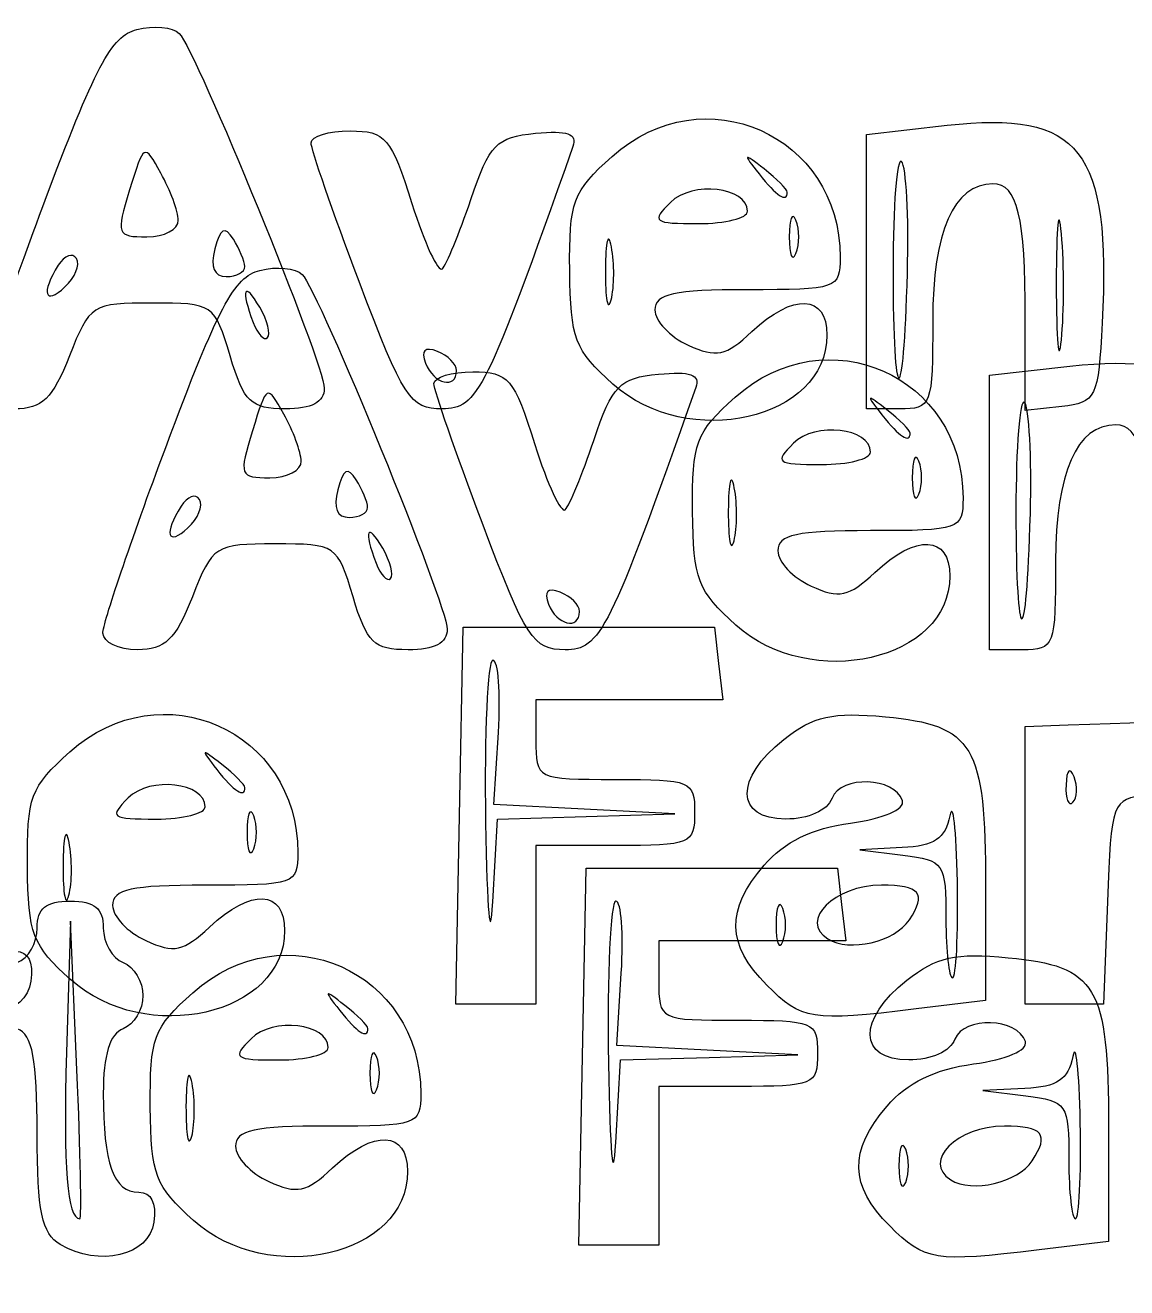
# Model space of a CAD drawing. Extents: x 0.12 to 3.39, y 0.54 to 2.4.
# Drawn here: x 2.194 to 2.4716, y 0.554 to 0.872 of the extents above; entities that cross this region are included whole.
import ezdxf

# ---------------------------------------------------------------- set-up
doc = ezdxf.new("R2010")
doc.units = 0
doc.layers.get('0').update_dxf_attribs({"linetype": 'CONTINUOUS'})

msp = doc.modelspace()

# ---------------------------------------------------------------- linework, layer by layer
at = {"color": 7}
for p, q in [((2.40601, 0.844504), (2.426294, 0.846798)), ((2.40601, 0.809934), (2.40601, 0.844504)), ((2.38601, 0.829957), (2.38601, 0.829957)), ((2.37601, 0.82514), (2.37601, 0.82514)), ((2.232559, 0.822865), (2.232559, 0.822865)), ((2.388217, 0.822865), (2.388217, 0.822865)), ((2.455122, 0.819444), (2.455122, 0.819444)), ((2.3417, 0.816159), (2.341701, 0.816159)), ((2.20691, 0.813221), (2.20691, 0.813221)), ((2.249292, 0.811198), (2.249292, 0.811198)), ((2.40601, 0.775365), (2.40601, 0.809934)), ((2.40601, 0.809934), (2.40601, 0.809934)), ((2.416304, 0.809682), (2.416304, 0.809682)), ((2.278128, 0.807413), (2.278128, 0.807413)), ((2.253084, 0.800948), (2.253084, 0.800948)), ((2.44601, 0.774922), (2.44601, 0.798204)), ((2.436986, 0.783824), (2.45727, 0.786118)), ((2.302677, 0.785008), (2.302677, 0.785008)), ((2.436986, 0.749254), (2.436986, 0.783824)), ((2.342081, 0.781593), (2.342081, 0.781593)), ((2.414343, 0.775365), (2.40601, 0.775365)), ((2.455177, 0.775977), (2.44601, 0.774922)), ((2.416986, 0.769277), (2.416986, 0.769277)), ((2.406986, 0.76446), (2.406986, 0.76446)), ((2.263535, 0.762185), (2.263535, 0.762185)), ((2.419194, 0.762185), (2.419194, 0.762185)), ((2.372676, 0.755479), (2.372677, 0.755479)), ((2.237887, 0.752541), (2.237887, 0.752541)), ((2.280269, 0.750518), (2.280269, 0.750518)), ((2.436986, 0.714685), (2.436986, 0.749254)), ((2.436986, 0.749254), (2.436986, 0.749254)), ((2.44728, 0.749002), (2.44728, 0.749002)), ((2.309104, 0.746733), (2.309104, 0.746733)), ((2.28406, 0.740268), (2.28406, 0.740268)), ((2.333653, 0.724328), (2.333653, 0.724328)), ((2.213551, 0.718851), (2.213551, 0.718851)), ((2.303419, 0.672865), (2.304343, 0.720365)), ((2.304343, 0.720365), (2.33601, 0.720365)), ((2.33601, 0.720365), (2.367676, 0.720365)), ((2.367676, 0.720365), (2.368731, 0.711198)), ((2.373057, 0.720913), (2.373057, 0.720913)), ((2.44532, 0.714685), (2.436986, 0.714685)), ((2.368731, 0.711198), (2.369785, 0.702031)), ((2.34623, 0.702031), (2.322676, 0.702031)), ((2.322676, 0.702031), (2.322676, 0.692031)), ((2.369785, 0.702031), (2.34623, 0.702031)), ((2.312078, 0.675684), (2.313211, 0.693863)), ((2.44601, 0.695365), (2.456843, 0.69574)), ((2.44601, 0.660365), (2.44601, 0.695365)), ((2.458287, 0.682657), (2.458287, 0.682657)), ((2.249343, 0.679957), (2.249343, 0.679957)), ((2.239343, 0.67514), (2.239343, 0.67514)), ((2.334877, 0.674511), (2.312078, 0.675684)), ((2.357677, 0.673338), (2.334877, 0.674511)), ((2.251551, 0.672865), (2.251551, 0.672865)), ((2.302493, 0.625365), (2.303417, 0.672865)), ((2.303417, 0.672865), (2.303419, 0.672865)), ((2.311811, 0.651199), (2.312995, 0.672032)), ((2.312995, 0.672032), (2.335336, 0.672686)), ((2.335336, 0.672685), (2.357677, 0.673338)), ((2.335336, 0.672686), (2.335336, 0.672685)), ((2.205033, 0.666159), (2.205034, 0.666159)), ((2.342676, 0.665365), (2.322676, 0.665365)), ((2.322676, 0.665365), (2.322676, 0.645365)), ((2.414945, 0.664831), (2.404343, 0.664298)), ((2.404343, 0.664298), (2.415176, 0.662954)), ((2.334395, 0.612185), (2.335319, 0.659685)), ((2.335319, 0.659685), (2.366986, 0.659685)), ((2.366986, 0.659685), (2.398653, 0.659685)), ((2.398653, 0.659685), (2.399707, 0.650518)), ((2.44601, 0.625365), (2.44601, 0.660365)), ((2.44601, 0.660365), (2.44601, 0.660365)), ((2.428889, 0.656198), (2.428889, 0.656198)), ((2.43601, 0.655192), (2.43601, 0.626293)), ((2.384884, 0.649531), (2.384884, 0.649531)), ((2.399707, 0.650518), (2.400761, 0.641351)), ((2.466703, 0.651199), (2.46573, 0.625365)), ((2.205368, 0.646351), (2.204382, 0.613255)), ((2.20701, 0.608845), (2.205368, 0.646351)), ((2.416792, 0.646647), (2.416792, 0.646647)), ((2.322676, 0.645365), (2.322676, 0.625365)), ((2.377207, 0.641351), (2.353652, 0.641351)), ((2.353652, 0.641351), (2.353652, 0.631351)), ((2.400761, 0.641351), (2.377207, 0.641351)), ((2.343054, 0.615004), (2.344187, 0.633183)), ((2.205414, 0.631593), (2.205414, 0.631593)), ((2.380858, 0.630213), (2.380858, 0.630213)), ((2.312584, 0.625365), (2.302493, 0.625365)), ((2.322676, 0.625365), (2.312584, 0.625365)), ((2.43601, 0.626293), (2.41851, 0.624191)), ((2.45587, 0.625365), (2.44601, 0.625365)), ((2.46573, 0.625365), (2.45587, 0.625365)), ((2.280319, 0.619277), (2.280319, 0.619277)), ((2.270319, 0.61446), (2.270319, 0.61446)), ((2.365854, 0.613831), (2.343054, 0.615004)), ((2.388653, 0.612658), (2.365854, 0.613831)), ((2.282527, 0.612185), (2.282527, 0.612185)), ((2.333469, 0.564685), (2.334393, 0.612185)), ((2.334393, 0.612185), (2.334395, 0.612185)), ((2.342788, 0.590519), (2.343971, 0.611352)), ((2.343971, 0.611352), (2.366312, 0.612006)), ((2.366312, 0.612005), (2.388653, 0.612658)), ((2.366312, 0.612006), (2.366312, 0.612005)), ((2.20701, 0.608845), (2.20701, 0.608845)), ((2.23601, 0.605479), (2.23601, 0.605479)), ((2.373652, 0.604685), (2.353652, 0.604685)), ((2.353652, 0.604685), (2.353652, 0.584685)), ((2.445921, 0.604151), (2.435319, 0.603618)), ((2.435319, 0.603618), (2.446153, 0.602274)), ((2.459865, 0.595518), (2.459865, 0.595518)), ((2.466986, 0.594512), (2.466986, 0.565613)), ((2.41586, 0.588851), (2.41586, 0.588851)), ((2.447768, 0.585967), (2.447768, 0.585967)), ((2.353652, 0.584685), (2.353652, 0.564685)), ((2.23639, 0.570913), (2.23639, 0.570913)), ((2.411835, 0.569533), (2.411835, 0.569533)), ((2.20282, 0.564873), (2.20282, 0.564873)), ((2.34356, 0.564685), (2.333469, 0.564685)), ((2.353652, 0.564685), (2.34356, 0.564685)), ((2.466986, 0.565613), (2.449486, 0.563511))]:
    msp.add_line(p, q, dxfattribs=at)
for points in [[(2.222088, 0.87093), (2.226347, 0.872), (2.231156, 0.871552), (2.232776, 0.869933)], [(2.198408, 0.826341), (2.211576, 0.861578), (2.215688, 0.869322), (2.222088, 0.87093)], [(2.232776, 0.869933), (2.237037, 0.865671), (2.269343, 0.786709), (2.269343, 0.780555)], [(2.341896, 0.838966), (2.364957, 0.859583), (2.399343, 0.844365), (2.399343, 0.813541)], [(2.426294, 0.846798), (2.459855, 0.850596), (2.467641, 0.840682), (2.465379, 0.797031)], [(2.26601, 0.842413), (2.26601, 0.844037), (2.270433, 0.845365), (2.27584, 0.845365)], [(2.27584, 0.845365), (2.284829, 0.845365), (2.286162, 0.843801), (2.291436, 0.827072)], [(2.306277, 0.828101), (2.310977, 0.842022), (2.312727, 0.843814), (2.322561, 0.844776)], [(2.322561, 0.844776), (2.330577, 0.845561), (2.333152, 0.844653), (2.332016, 0.841443)], [(2.228175, 0.834718), (2.223945, 0.84234), (2.223879, 0.842306), (2.220272, 0.830551)], [(2.278128, 0.807413), (2.271463, 0.82504), (2.26601, 0.84079), (2.26601, 0.842413)], [(2.332016, 0.841443), (2.31014, 0.779665), (2.307994, 0.775365), (2.299053, 0.775365)], [(2.380176, 0.83579), (2.37489, 0.839936), (2.374772, 0.839818), (2.378918, 0.834531)], [(2.331195, 0.810194), (2.331026, 0.827591), (2.331949, 0.830072), (2.341896, 0.838966)], [(2.414832, 0.837655), (2.413646, 0.83884), (2.412677, 0.82656), (2.412677, 0.810365)], [(2.416304, 0.809682), (2.416679, 0.823882), (2.416017, 0.836469), (2.414832, 0.837655)], [(2.232559, 0.822865), (2.232492, 0.825156), (2.230521, 0.83049), (2.228175, 0.834718)], [(2.378918, 0.834531), (2.383272, 0.828979), (2.38601, 0.827213), (2.38601, 0.829957)], [(2.38601, 0.829957), (2.38601, 0.830649), (2.383385, 0.833274), (2.380176, 0.83579)], [(2.220272, 0.830551), (2.216802, 0.819245), (2.217004, 0.818698), (2.224655, 0.818698)], [(2.37601, 0.82514), (2.37601, 0.831252), (2.362072, 0.832855), (2.35659, 0.827374)], [(2.437837, 0.832032), (2.427987, 0.832032), (2.422677, 0.819972), (2.422677, 0.797603)], [(2.44601, 0.798204), (2.44601, 0.823897), (2.444045, 0.832032), (2.437837, 0.832032)], [(2.291436, 0.827072), (2.294607, 0.817011), (2.298059, 0.809617), (2.299106, 0.810641)], [(2.299106, 0.810641), (2.300153, 0.811665), (2.30338, 0.819522), (2.306277, 0.828101)], [(2.35659, 0.827374), (2.351689, 0.822473), (2.352271, 0.822031), (2.363629, 0.822031)], [(2.455122, 0.819444), (2.454417, 0.827284), (2.453832, 0.821699), (2.453819, 0.807032)], [(2.182575, 0.779531), (2.182519, 0.781823), (2.189644, 0.802888), (2.198408, 0.826341)], [(2.363629, 0.822031), (2.370438, 0.822031), (2.37601, 0.82343), (2.37601, 0.82514)], [(2.388217, 0.822865), (2.387293, 0.825156), (2.386536, 0.823281), (2.386536, 0.818698)], [(2.224655, 0.818698), (2.229067, 0.818698), (2.232624, 0.820573), (2.232559, 0.822865)], [(2.246422, 0.818147), (2.244278, 0.821529), (2.243166, 0.820929), (2.241785, 0.815647)], [(2.388217, 0.814531), (2.389142, 0.816823), (2.389142, 0.820573), (2.388217, 0.822865)], [(2.249292, 0.811198), (2.24927, 0.812573), (2.247972, 0.8157), (2.246422, 0.818147)], [(2.341701, 0.816159), (2.340903, 0.820306), (2.340221, 0.817698), (2.340184, 0.810365)], [(2.386536, 0.818698), (2.386536, 0.814115), (2.387293, 0.81224), (2.388217, 0.814531)], [(2.4551, 0.792777), (2.455816, 0.799604), (2.455826, 0.811604), (2.455122, 0.819444)], [(2.20691, 0.813221), (2.205957, 0.814791), (2.203887, 0.814042), (2.202311, 0.811554)], [(2.241785, 0.815647), (2.240579, 0.811037), (2.241546, 0.808698), (2.244655, 0.808698)], [(2.341633, 0.802826), (2.342468, 0.806013), (2.342498, 0.812013), (2.3417, 0.816159)], [(2.202311, 0.811554), (2.197854, 0.80452), (2.19884, 0.801304), (2.203994, 0.806067)], [(2.203994, 0.806067), (2.206551, 0.808431), (2.207864, 0.81165), (2.20691, 0.813221)], [(2.244655, 0.808698), (2.247234, 0.808698), (2.24932, 0.809823), (2.249292, 0.811198)], [(2.253064, 0.81025), (2.257323, 0.81132), (2.262133, 0.810872), (2.263752, 0.809253)], [(2.399343, 0.813541), (2.399343, 0.80564), (2.398558, 0.805365), (2.37601, 0.805365)], [(2.229385, 0.765661), (2.242552, 0.800898), (2.246665, 0.808642), (2.253064, 0.81025)], [(2.263752, 0.809253), (2.268013, 0.804991), (2.30032, 0.726029), (2.30032, 0.719875)], [(2.342081, 0.781593), (2.332461, 0.790188), (2.331361, 0.79308), (2.331195, 0.810194)], [(2.340184, 0.810365), (2.34015, 0.803031), (2.340799, 0.799639), (2.341633, 0.802826)], [(2.412677, 0.810365), (2.412677, 0.774436), (2.415357, 0.773931), (2.416304, 0.809682)], [(2.253084, 0.800948), (2.249154, 0.807705), (2.248205, 0.805543), (2.251422, 0.79716)], [(2.299053, 0.775365), (2.290983, 0.775365), (2.289231, 0.778048), (2.278128, 0.807413)], [(2.37601, 0.805365), (2.357345, 0.805365), (2.352677, 0.80435), (2.352677, 0.800293)], [(2.377091, 0.794815), (2.387533, 0.804625), (2.39601, 0.804233), (2.39601, 0.79394)], [(2.453819, 0.807032), (2.453808, 0.792365), (2.454384, 0.785951), (2.4551, 0.792777)], [(2.225988, 0.802031), (2.210844, 0.802031), (2.210191, 0.801614), (2.205117, 0.788698)], [(2.245616, 0.788698), (2.241694, 0.801791), (2.241339, 0.802031), (2.225988, 0.802031)], [(2.255061, 0.793304), (2.255918, 0.794162), (2.255027, 0.797602), (2.253084, 0.800948)], [(2.352677, 0.800293), (2.352677, 0.797504), (2.356442, 0.793506), (2.361043, 0.79141)], [(2.372872, 0.778286), (2.395933, 0.798903), (2.43032, 0.783685), (2.43032, 0.752861)], [(2.251422, 0.79716), (2.252565, 0.794181), (2.254202, 0.792446), (2.255061, 0.793304)], [(2.422677, 0.797603), (2.422677, 0.776105), (2.4224, 0.775365), (2.414343, 0.775365)], [(2.465379, 0.797031), (2.464393, 0.777988), (2.463905, 0.776981), (2.455177, 0.775977)], [(2.39601, 0.79394), (2.39601, 0.772654), (2.361045, 0.764649), (2.342081, 0.781593)], [(2.361043, 0.79141), (2.368164, 0.788165), (2.370553, 0.788672), (2.377091, 0.794815)], [(2.297846, 0.789838), (2.294618, 0.791077), (2.293631, 0.790089), (2.29487, 0.786862)], [(2.302677, 0.785008), (2.302677, 0.786645), (2.300503, 0.788819), (2.297846, 0.789838)], [(2.45727, 0.786118), (2.490831, 0.789916), (2.498617, 0.780002), (2.496356, 0.736351)], [(2.205117, 0.788698), (2.200892, 0.77794), (2.198218, 0.775365), (2.191278, 0.775365)], [(2.259477, 0.775365), (2.250855, 0.775365), (2.249108, 0.777045), (2.245616, 0.788698)], [(2.29487, 0.786862), (2.296893, 0.781589), (2.302677, 0.780216), (2.302677, 0.785008)], [(2.296986, 0.781733), (2.296986, 0.783357), (2.30141, 0.784685), (2.306816, 0.784685)], [(2.306816, 0.784685), (2.315805, 0.784685), (2.317139, 0.783121), (2.322412, 0.766392)], [(2.337253, 0.767421), (2.341954, 0.781342), (2.343703, 0.783134), (2.353537, 0.784096)], [(2.353537, 0.784096), (2.361553, 0.784881), (2.364129, 0.783973), (2.362992, 0.780763)], [(2.259151, 0.774038), (2.254921, 0.78166), (2.254856, 0.781626), (2.251248, 0.769871)], [(2.269343, 0.780555), (2.269343, 0.777026), (2.266185, 0.775365), (2.259477, 0.775365)], [(2.309104, 0.746733), (2.302439, 0.76436), (2.296986, 0.78011), (2.296986, 0.781733)], [(2.362992, 0.780763), (2.341116, 0.718985), (2.338971, 0.714685), (2.330029, 0.714685)], [(2.411153, 0.77511), (2.405866, 0.779256), (2.405748, 0.779138), (2.409894, 0.773851)], [(2.362171, 0.749514), (2.362002, 0.766911), (2.362925, 0.769392), (2.372872, 0.778286)], [(2.445808, 0.776975), (2.444623, 0.77816), (2.443653, 0.76588), (2.443653, 0.749685)], [(2.44728, 0.749002), (2.447655, 0.763202), (2.446993, 0.775789), (2.445808, 0.776975)], [(2.263535, 0.762185), (2.263468, 0.764476), (2.261497, 0.76981), (2.259151, 0.774038)], [(2.409894, 0.773851), (2.414249, 0.768299), (2.416986, 0.766533), (2.416986, 0.769277)], [(2.416986, 0.769277), (2.416986, 0.769969), (2.414361, 0.772594), (2.411153, 0.77511)], [(2.251248, 0.769871), (2.247778, 0.758565), (2.247981, 0.758018), (2.255632, 0.758018)], [(2.406986, 0.76446), (2.406986, 0.770572), (2.393048, 0.772175), (2.387567, 0.766694)], [(2.468813, 0.771352), (2.458963, 0.771352), (2.453653, 0.759292), (2.453653, 0.736923)], [(2.476986, 0.737524), (2.476986, 0.763217), (2.475021, 0.771352), (2.468813, 0.771352)], [(2.330082, 0.749961), (2.331129, 0.750985), (2.334356, 0.758842), (2.337253, 0.767421)], [(2.387567, 0.766694), (2.382665, 0.761793), (2.383247, 0.761351), (2.394605, 0.761351)], [(2.213551, 0.718851), (2.213496, 0.721143), (2.22062, 0.742208), (2.229385, 0.765661)], [(2.322412, 0.766392), (2.325583, 0.756331), (2.329035, 0.748937), (2.330082, 0.749961)], [(2.394605, 0.761351), (2.401414, 0.761351), (2.406986, 0.76275), (2.406986, 0.76446)], [(2.419194, 0.762185), (2.418269, 0.764476), (2.417512, 0.762601), (2.417512, 0.758018)], [(2.255632, 0.758018), (2.260043, 0.758018), (2.2636, 0.759893), (2.263535, 0.762185)], [(2.277398, 0.757467), (2.275254, 0.760849), (2.274142, 0.760249), (2.272761, 0.754967)], [(2.419194, 0.753851), (2.420118, 0.756143), (2.420118, 0.759893), (2.419194, 0.762185)], [(2.280269, 0.750518), (2.280246, 0.751893), (2.278949, 0.75502), (2.277398, 0.757467)], [(2.372677, 0.755479), (2.371879, 0.759626), (2.371197, 0.757018), (2.37116, 0.749685)], [(2.417512, 0.758018), (2.417512, 0.753435), (2.418269, 0.75156), (2.419194, 0.753851)], [(2.237887, 0.752541), (2.236933, 0.754111), (2.234863, 0.753362), (2.233287, 0.750874)], [(2.272761, 0.754967), (2.271555, 0.750357), (2.272522, 0.748018), (2.275632, 0.748018)], [(2.37261, 0.742146), (2.373444, 0.745333), (2.373474, 0.751333), (2.372676, 0.755479)], [(2.233287, 0.750874), (2.22883, 0.74384), (2.229817, 0.740624), (2.23497, 0.745387)], [(2.23497, 0.745387), (2.237527, 0.747751), (2.23884, 0.75097), (2.237887, 0.752541)], [(2.43032, 0.752861), (2.43032, 0.74496), (2.429534, 0.744685), (2.406986, 0.744685)], [(2.275632, 0.748018), (2.27821, 0.748018), (2.280297, 0.749143), (2.280269, 0.750518)], [(2.373057, 0.720913), (2.363438, 0.729508), (2.362337, 0.7324), (2.362171, 0.749514)], [(2.37116, 0.749685), (2.371127, 0.742351), (2.371775, 0.738959), (2.37261, 0.742146)], [(2.443653, 0.749685), (2.443653, 0.713756), (2.446333, 0.713251), (2.44728, 0.749002)], [(2.28406, 0.740268), (2.28013, 0.747025), (2.279181, 0.744863), (2.282398, 0.73648)], [(2.330029, 0.714685), (2.321959, 0.714685), (2.320207, 0.717368), (2.309104, 0.746733)], [(2.406986, 0.744685), (2.388322, 0.744685), (2.383653, 0.74367), (2.383653, 0.739613)], [(2.256964, 0.741351), (2.241821, 0.741351), (2.241167, 0.740934), (2.236094, 0.728018)], [(2.276593, 0.728018), (2.27267, 0.741111), (2.272315, 0.741351), (2.256964, 0.741351)], [(2.408067, 0.734135), (2.41851, 0.743945), (2.426986, 0.743553), (2.426986, 0.73326)], [(2.286037, 0.732624), (2.286895, 0.733482), (2.286004, 0.736922), (2.28406, 0.740268)], [(2.383653, 0.739613), (2.383653, 0.736824), (2.387418, 0.732826), (2.392019, 0.73073)], [(2.282398, 0.73648), (2.283541, 0.733501), (2.285179, 0.731766), (2.286037, 0.732624)], [(2.453653, 0.736923), (2.453653, 0.715425), (2.453376, 0.714685), (2.44532, 0.714685)], [(2.426986, 0.73326), (2.426986, 0.711974), (2.392021, 0.703969), (2.373057, 0.720913)], [(2.392019, 0.73073), (2.399141, 0.727485), (2.401529, 0.727992), (2.408067, 0.734135)], [(2.328823, 0.729158), (2.325594, 0.730397), (2.324607, 0.729409), (2.325846, 0.726182)], [(2.333653, 0.724328), (2.333653, 0.725965), (2.331479, 0.728139), (2.328823, 0.729158)], [(2.236094, 0.728018), (2.231868, 0.71726), (2.229194, 0.714685), (2.222255, 0.714685)], [(2.290454, 0.714685), (2.281831, 0.714685), (2.280084, 0.716365), (2.276593, 0.728018)], [(2.325846, 0.726182), (2.327869, 0.720909), (2.333653, 0.719536), (2.333653, 0.724328)], [(2.222255, 0.714685), (2.217524, 0.714685), (2.213607, 0.71656), (2.213551, 0.718851)], [(2.30032, 0.719875), (2.30032, 0.716346), (2.297161, 0.714685), (2.290454, 0.714685)], [(2.205229, 0.688966), (2.22829, 0.709583), (2.262677, 0.694365), (2.262677, 0.663541)], [(2.311843, 0.712037), (2.310468, 0.712034), (2.309632, 0.693657), (2.309986, 0.671199)], [(2.313211, 0.693863), (2.313834, 0.703861), (2.313217, 0.712039), (2.311843, 0.712037)], [(2.385177, 0.692117), (2.392612, 0.697987), (2.39744, 0.699059), (2.410736, 0.697795)], [(2.410736, 0.697795), (2.433062, 0.695671), (2.43601, 0.690702), (2.43601, 0.655192)], [(2.456843, 0.69574), (2.515768, 0.697776), (2.5336, 0.697299), (2.537314, 0.693585)], [(2.322676, 0.692031), (2.322676, 0.682031), (2.322676, 0.682031), (2.342676, 0.682031)], [(2.385653, 0.672031), (2.372889, 0.672031), (2.372647, 0.682226), (2.385177, 0.692117)], [(2.194528, 0.660194), (2.194359, 0.677591), (2.195282, 0.680072), (2.205229, 0.688966)], [(2.24351, 0.68579), (2.238223, 0.689936), (2.238105, 0.689818), (2.242251, 0.684531)], [(2.242251, 0.684531), (2.246606, 0.678979), (2.249343, 0.677213), (2.249343, 0.679957)], [(2.249343, 0.679957), (2.249343, 0.680649), (2.246718, 0.683274), (2.24351, 0.68579)], [(2.458287, 0.682657), (2.457223, 0.685316), (2.456433, 0.684526), (2.456273, 0.680643)], [(2.239343, 0.67514), (2.239343, 0.681252), (2.225405, 0.682855), (2.219924, 0.677374)], [(2.342676, 0.682031), (2.361787, 0.682031), (2.362676, 0.681661), (2.362676, 0.673698)], [(2.415041, 0.676654), (2.413076, 0.682632), (2.399543, 0.683098), (2.397305, 0.677265)], [(2.456273, 0.680643), (2.456129, 0.677129), (2.456917, 0.67516), (2.458024, 0.676268)], [(2.458024, 0.676268), (2.459132, 0.677376), (2.45925, 0.680251), (2.458287, 0.682657)], [(2.476638, 0.678067), (2.467869, 0.677055), (2.467656, 0.676477), (2.466703, 0.651199)], [(2.219924, 0.677374), (2.215023, 0.672473), (2.215604, 0.672031), (2.226962, 0.672031)], [(2.226962, 0.672031), (2.233772, 0.672031), (2.239343, 0.67343), (2.239343, 0.67514)], [(2.251551, 0.672865), (2.250626, 0.675156), (2.249869, 0.673281), (2.249869, 0.668698)], [(2.397305, 0.677265), (2.39612, 0.674178), (2.391342, 0.672031), (2.385653, 0.672031)], [(2.401974, 0.671027), (2.410302, 0.672144), (2.415753, 0.674491), (2.415041, 0.676654)], [(2.428889, 0.656198), (2.428639, 0.66949), (2.427785, 0.67699), (2.426991, 0.672865)], [(2.251551, 0.664531), (2.252475, 0.666823), (2.252475, 0.670573), (2.251551, 0.672865)], [(2.309986, 0.671199), (2.310339, 0.648741), (2.31116, 0.639741), (2.311811, 0.651199)], [(2.362676, 0.673698), (2.362676, 0.665735), (2.361787, 0.665365), (2.342676, 0.665365)], [(2.426991, 0.672865), (2.425883, 0.667115), (2.423072, 0.66524), (2.414945, 0.664831)], [(2.205034, 0.666159), (2.204236, 0.670306), (2.203554, 0.667698), (2.203517, 0.660365)], [(2.249869, 0.668698), (2.249869, 0.664115), (2.250626, 0.66224), (2.251551, 0.664531)], [(2.380182, 0.660385), (2.385283, 0.666316), (2.392262, 0.669724), (2.401974, 0.671027)], [(2.204967, 0.652826), (2.205801, 0.656013), (2.205831, 0.662013), (2.205033, 0.666159)], [(2.262677, 0.663541), (2.262677, 0.65564), (2.261891, 0.655365), (2.239343, 0.655365)], [(2.415176, 0.662954), (2.425569, 0.661664), (2.42601, 0.661007), (2.42601, 0.64682)], [(2.205414, 0.631593), (2.195795, 0.640188), (2.194694, 0.64308), (2.194528, 0.660194)], [(2.203517, 0.660365), (2.203484, 0.653031), (2.204133, 0.649639), (2.204967, 0.652826)], [(2.380858, 0.630213), (2.370687, 0.640385), (2.370491, 0.649119), (2.380182, 0.660385)], [(2.239343, 0.655365), (2.220679, 0.655365), (2.21601, 0.65435), (2.21601, 0.650293)], [(2.409751, 0.655365), (2.397873, 0.655365), (2.388929, 0.646432), (2.396224, 0.641853)], [(2.416792, 0.646647), (2.421176, 0.653301), (2.419509, 0.655365), (2.409751, 0.655365)], [(2.427676, 0.632032), (2.428593, 0.632032), (2.429139, 0.642907), (2.428889, 0.656198)], [(2.240425, 0.644815), (2.250867, 0.654625), (2.259343, 0.654233), (2.259343, 0.64394)], [(2.196986, 0.64458), (2.196986, 0.649581), (2.199166, 0.651351), (2.20532, 0.651351)], [(2.20532, 0.651351), (2.211474, 0.651351), (2.213653, 0.649581), (2.213653, 0.64458)], [(2.21601, 0.650293), (2.21601, 0.647504), (2.219775, 0.643506), (2.224376, 0.64141)], [(2.236206, 0.628286), (2.259266, 0.648903), (2.293653, 0.633685), (2.293653, 0.602861)], [(2.34282, 0.651357), (2.341445, 0.651354), (2.340609, 0.632977), (2.340962, 0.610519)], [(2.344187, 0.633183), (2.34481, 0.643181), (2.344194, 0.651359), (2.34282, 0.651357)], [(2.384884, 0.649531), (2.38396, 0.651823), (2.383203, 0.649948), (2.383203, 0.645365)], [(2.384884, 0.641198), (2.385809, 0.64349), (2.385809, 0.64724), (2.384884, 0.649531)], [(2.396224, 0.641853), (2.401673, 0.638434), (2.413143, 0.641108), (2.416792, 0.646647)], [(2.42601, 0.64682), (2.42601, 0.638687), (2.42676, 0.632032), (2.427676, 0.632032)], [(2.191986, 0.63589), (2.194736, 0.636946), (2.196986, 0.640856), (2.196986, 0.64458)], [(2.259343, 0.64394), (2.259343, 0.622654), (2.224378, 0.614649), (2.205414, 0.631593)], [(2.213653, 0.64458), (2.213653, 0.640856), (2.215903, 0.636945), (2.218653, 0.63589)], [(2.224376, 0.64141), (2.231498, 0.638165), (2.233886, 0.638672), (2.240425, 0.644815)], [(2.383203, 0.645365), (2.383203, 0.640781), (2.383959, 0.638906), (2.384884, 0.641198)], [(2.191599, 0.638698), (2.194748, 0.638698), (2.196097, 0.636043), (2.195409, 0.631198)], [(2.416153, 0.631437), (2.423588, 0.637307), (2.428416, 0.638379), (2.441712, 0.637115)], [(2.441712, 0.637115), (2.464038, 0.634991), (2.466986, 0.630022), (2.466986, 0.594512)], [(2.218653, 0.63589), (2.221403, 0.634835), (2.223653, 0.631085), (2.223653, 0.627557)], [(2.195409, 0.631198), (2.194205, 0.622725), (2.181639, 0.619714), (2.171843, 0.625553)], [(2.353652, 0.631351), (2.353652, 0.621351), (2.353652, 0.621351), (2.373652, 0.621351)], [(2.41851, 0.624191), (2.392025, 0.62101), (2.389688, 0.621384), (2.380858, 0.630213)], [(2.416629, 0.611351), (2.403865, 0.611351), (2.403623, 0.621546), (2.416153, 0.631437)], [(2.223653, 0.627557), (2.223653, 0.624029), (2.221403, 0.620279), (2.218653, 0.619224)], [(2.225504, 0.599514), (2.225335, 0.616911), (2.226259, 0.619392), (2.236206, 0.628286)], [(2.274486, 0.62511), (2.269199, 0.629256), (2.269081, 0.629138), (2.273228, 0.623851)], [(2.273228, 0.623851), (2.277582, 0.618299), (2.280319, 0.616533), (2.280319, 0.619277)], [(2.280319, 0.619277), (2.280319, 0.619969), (2.277694, 0.622594), (2.274486, 0.62511)], [(2.270319, 0.61446), (2.270319, 0.620572), (2.256382, 0.622175), (2.2509, 0.616694)], [(2.373652, 0.621351), (2.392763, 0.621351), (2.393652, 0.620981), (2.393652, 0.613018)], [(2.446017, 0.615974), (2.444052, 0.621952), (2.430519, 0.622418), (2.428281, 0.616585)], [(2.196986, 0.592827), (2.196986, 0.61151), (2.195803, 0.617759), (2.191986, 0.619224)], [(2.218653, 0.619224), (2.215278, 0.617929), (2.213653, 0.612633), (2.213653, 0.602934)], [(2.2509, 0.616694), (2.245999, 0.611793), (2.24658, 0.611351), (2.257938, 0.611351)], [(2.257938, 0.611351), (2.264748, 0.611351), (2.270319, 0.61275), (2.270319, 0.61446)], [(2.282527, 0.612185), (2.281603, 0.614476), (2.280846, 0.612601), (2.280846, 0.608018)], [(2.428281, 0.616585), (2.427096, 0.613498), (2.422318, 0.611351), (2.416629, 0.611351)], [(2.43295, 0.610347), (2.441278, 0.611464), (2.446729, 0.613811), (2.446017, 0.615974)], [(2.459865, 0.595518), (2.459615, 0.60881), (2.458761, 0.61631), (2.457967, 0.612185)], [(2.204382, 0.613255), (2.203517, 0.584174), (2.204534, 0.571368), (2.207715, 0.571345)], [(2.282527, 0.603851), (2.283451, 0.606143), (2.283451, 0.609893), (2.282527, 0.612185)], [(2.393652, 0.613018), (2.393652, 0.605055), (2.392763, 0.604685), (2.373652, 0.604685)], [(2.457967, 0.612185), (2.456859, 0.606435), (2.454048, 0.60456), (2.445921, 0.604151)], [(2.207715, 0.571345), (2.20823, 0.571341), (2.207914, 0.588216), (2.20701, 0.608845)], [(2.23601, 0.605479), (2.235212, 0.609626), (2.23453, 0.607018), (2.234493, 0.599685)], [(2.280846, 0.608018), (2.280846, 0.603435), (2.281602, 0.60156), (2.282527, 0.603851)], [(2.340962, 0.610519), (2.341315, 0.588061), (2.342137, 0.579061), (2.342788, 0.590519)], [(2.411158, 0.599705), (2.41626, 0.605636), (2.423239, 0.609044), (2.43295, 0.610347)], [(2.235943, 0.592146), (2.236777, 0.595333), (2.236807, 0.601333), (2.23601, 0.605479)], [(2.213653, 0.602934), (2.213653, 0.585208), (2.216227, 0.578018), (2.222575, 0.578018)], [(2.293653, 0.602861), (2.293653, 0.59496), (2.292867, 0.594685), (2.27032, 0.594685)], [(2.446153, 0.602274), (2.456545, 0.600984), (2.456986, 0.600327), (2.456986, 0.58614)], [(2.23639, 0.570913), (2.226771, 0.579508), (2.22567, 0.5824), (2.225504, 0.599514)], [(2.234493, 0.599685), (2.23446, 0.592351), (2.235109, 0.588959), (2.235943, 0.592146)], [(2.411835, 0.569533), (2.401663, 0.579705), (2.401467, 0.588439), (2.411158, 0.599705)], [(2.458653, 0.571352), (2.459569, 0.571352), (2.460115, 0.582227), (2.459865, 0.595518)], [(2.20282, 0.564873), (2.198109, 0.56768), (2.196986, 0.573062), (2.196986, 0.592827)], [(2.27032, 0.594685), (2.251655, 0.594685), (2.246986, 0.59367), (2.246986, 0.589613)], [(2.271401, 0.584135), (2.281843, 0.593945), (2.29032, 0.593553), (2.29032, 0.58326)], [(2.440728, 0.594685), (2.428849, 0.594685), (2.419905, 0.585752), (2.4272, 0.581173)], [(2.447768, 0.585967), (2.452152, 0.592621), (2.450485, 0.594685), (2.440728, 0.594685)], [(2.246986, 0.589613), (2.246986, 0.586824), (2.250751, 0.582826), (2.255353, 0.58073)], [(2.41586, 0.588851), (2.414936, 0.591143), (2.414179, 0.589268), (2.414179, 0.584685)], [(2.41586, 0.580518), (2.416785, 0.58281), (2.416785, 0.58656), (2.41586, 0.588851)], [(2.4272, 0.581173), (2.432649, 0.577754), (2.444119, 0.580428), (2.447768, 0.585967)], [(2.456986, 0.58614), (2.456986, 0.578007), (2.457736, 0.571352), (2.458653, 0.571352)], [(2.29032, 0.58326), (2.29032, 0.561974), (2.255354, 0.553969), (2.23639, 0.570913)], [(2.255353, 0.58073), (2.262474, 0.577485), (2.264862, 0.577992), (2.271401, 0.584135)], [(2.414179, 0.584685), (2.414179, 0.580101), (2.414936, 0.578226), (2.41586, 0.580518)], [(2.222575, 0.578018), (2.225724, 0.578018), (2.227073, 0.575363), (2.226385, 0.570518)], [(2.226385, 0.570518), (2.225181, 0.562045), (2.212615, 0.559034), (2.20282, 0.564873)], [(2.449486, 0.563511), (2.423001, 0.56033), (2.420664, 0.560704), (2.411835, 0.569533)]]:
    msp.add_open_spline(points, degree=3, dxfattribs=at)

doc.saveas('drawing.dxf')
